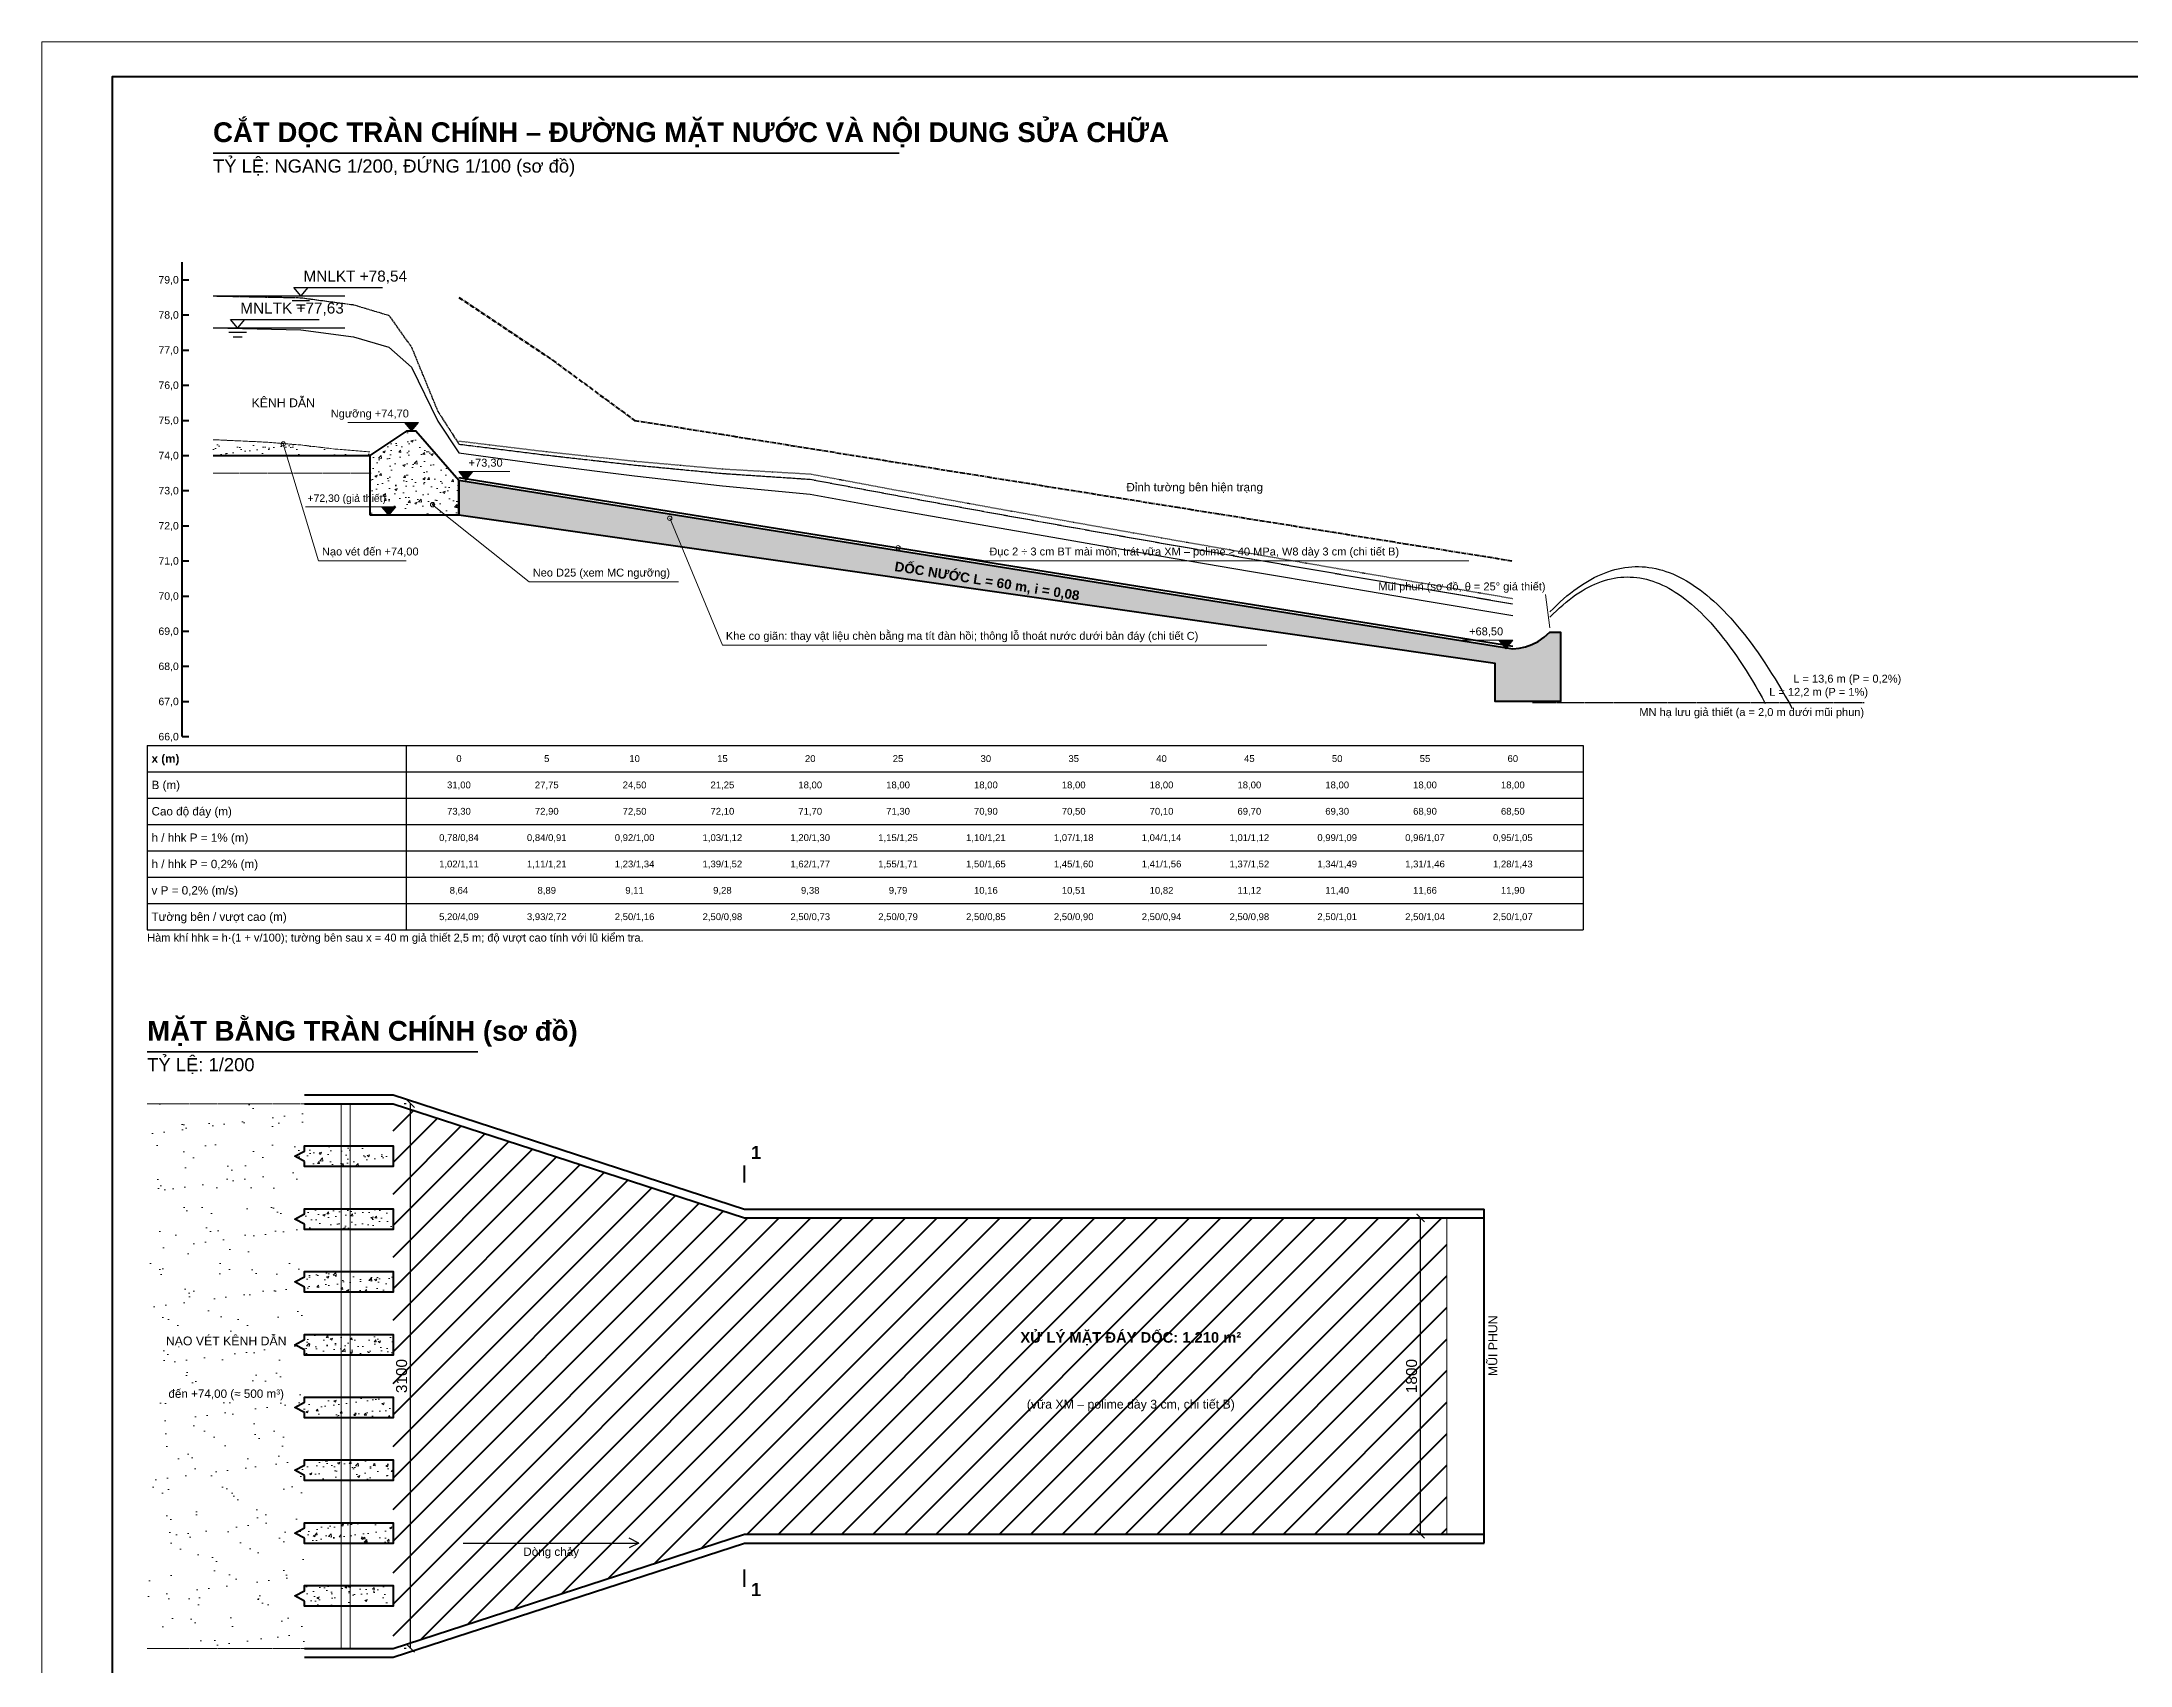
# Model space of a CAD drawing. Header units: millimetres. Extents: x 0 to 1189, y 0 to 841.
# Drawn here: x 0 to 594, y 379 to 841 of the extents above; entities that cross this region are included whole.
import ezdxf
from ezdxf.enums import TextEntityAlignment as Align

# ---------------------------------------------------------------- set-up
doc = ezdxf.new("R2010")
doc.units = ezdxf.units.MM
for name, pattern in [('DASHDOT', [3.556, 2.54, -0.508, 0, -0.508]), ('DASHED', [1.524, 1.27, -0.254]), ('DOT', [0.508, 0, -0.508])]:
    doc.linetypes.add(name, pattern=pattern)
for name, color, linetype, lineweight in [('BANG', 7, 'CONTINUOUS', 25), ('CHU', 7, 'CONTINUOUS', 25), ('CHU_DAM', 7, 'CONTINUOUS', 35), ('HATCH', 8, 'CONTINUOUS', 13), ('KHUNG', 7, 'CONTINUOUS', 50), ('KICH_THUOC', 3, 'CONTINUOUS', 18), ('NET_CHINH', 7, 'CONTINUOUS', 50), ('NET_MANH', 8, 'CONTINUOUS', 18), ('NUOC', 5, 'CONTINUOUS', 25), ('SUA_CHUA', 1, 'CONTINUOUS', 50)]:
    doc.layers.add(name, color=color, linetype=linetype, lineweight=lineweight)
doc.styles.add('VN', font='arial.ttf')
doc.styles.add('VN_DAM', font='arialbd.ttf')
doc.dimstyles.new('KT', dxfattribs={"dimtxt": 2.5, "dimasz": 1.8, "dimexe": 1.5, "dimexo": 1, "dimgap": 0.8, "dimtad": 1, "dimdec": 0, "dimtxsty": 'VN', "dimblk": 'ARCHTICK', "dimcen": 2.5, "dimclrd": 3, "dimclre": 3, "dimclrt": 7, "dimazin": 3, "dimtfac": 1, "dimtmove": 0, "dimatfit": 3})

# ---------------------------------------------------------------- blocks, each defined once
blk = doc.blocks.new('_ARCHTICK')
at = {"color": 0, "linetype": 'BYBLOCK', "const_width": 0.15}
blk.add_lwpolyline([(-0.5, -0.5), (0.5, 0.5)], dxfattribs=at)

msp = doc.modelspace()

# ---------------------------------------------------------------- hatches: boundary and pattern name
at = {"layer": 'HATCH'}
h = msp.add_hatch(dxfattribs=at)
h.set_pattern_fill('AR-SAND', scale=0.1)
h.paths.add_polyline_path([(48.75, 723.27), (48.75, 727.77), (63.75, 727.07), (73.75, 726.27), (83.75, 725.07), (93.5, 724.27), (93.5, 723.27)])
h = msp.add_hatch(dxfattribs=at)
h.set_pattern_fill('AR-CONC', scale=0.0375)
h.paths.add_polyline_path([(93.5, 706.27), (93.5, 723.27), (104, 730.27), (106.5, 730.27), (118.75, 716.27), (118.75, 706.27)])
h = msp.add_hatch(dxfattribs=at)
h.set_pattern_fill('AR-CONC', scale=0.0375)
h.paths.add_polyline_path([(118.75, 716.27), (418.75, 668.27), (420.566, 668.402), (422.373, 668.798), (424.161, 669.455), (425.92, 670.371), (427.641, 671.539), (429.315, 672.955), (432.315, 672.955), (432.315, 653.27), (413.75, 653.27), (413.75, 664.07), (118.75, 706.27)])
h = msp.add_hatch(dxfattribs=at)
h.set_pattern_fill('AR-SAND', scale=0.25)
h.paths.add_polyline_path([(30, 383.79), (74.75, 383.79), (74.75, 538.79), (30, 538.79)])
h = msp.add_hatch(dxfattribs=at)
h.set_pattern_fill('AR-CONC', scale=0.0375)
h.paths.add_polyline_path([(74.75, 522.384), (72, 523.853), (74.75, 525.321), (74.75, 526.79), (100, 526.79), (100, 520.915), (74.75, 520.915)])
h = msp.add_hatch(dxfattribs=at)
h.set_pattern_fill('AR-CONC', scale=0.0375)
h.paths.add_polyline_path([(74.75, 504.509), (72, 505.978), (74.75, 507.446), (74.75, 508.915), (100, 508.915), (100, 503.04), (74.75, 503.04)])
h = msp.add_hatch(dxfattribs=at)
h.set_pattern_fill('AR-CONC', scale=0.0375)
h.paths.add_polyline_path([(74.75, 486.634), (72, 488.103), (74.75, 489.571), (74.75, 491.04), (100, 491.04), (100, 485.165), (74.75, 485.165)])
h = msp.add_hatch(dxfattribs=at)
h.set_pattern_fill('AR-CONC', scale=0.0375)
h.paths.add_polyline_path([(74.75, 468.759), (72, 470.228), (74.75, 471.696), (74.75, 473.165), (100, 473.165), (100, 467.29), (74.75, 467.29)])
h = msp.add_hatch(dxfattribs=at)
h.set_pattern_fill('AR-CONC', scale=0.0375)
h.paths.add_polyline_path([(74.75, 450.884), (72, 452.353), (74.75, 453.821), (74.75, 455.29), (100, 455.29), (100, 449.415), (74.75, 449.415)])
h = msp.add_hatch(dxfattribs=at)
h.set_pattern_fill('AR-CONC', scale=0.0375)
h.paths.add_polyline_path([(74.75, 433.009), (72, 434.478), (74.75, 435.946), (74.75, 437.415), (100, 437.415), (100, 431.54), (74.75, 431.54)])
h = msp.add_hatch(dxfattribs=at)
h.set_pattern_fill('AR-CONC', scale=0.0375)
h.paths.add_polyline_path([(74.75, 415.134), (72, 416.603), (74.75, 418.071), (74.75, 419.54), (100, 419.54), (100, 413.665), (74.75, 413.665)])
h = msp.add_hatch(dxfattribs=at)
h.set_pattern_fill('AR-CONC', scale=0.0375)
h.paths.add_polyline_path([(74.75, 397.259), (72, 398.728), (74.75, 400.196), (74.75, 401.665), (100, 401.665), (100, 395.79), (74.75, 395.79)])
at = {"layer": 'NET_MANH'}
h = msp.add_hatch(color=7, dxfattribs=at)
h.dxf.hatch_style = 1
h.paths.add_polyline_path([(105.25, 730.27), (103.25, 732.67), (107.25, 732.67)])
h = msp.add_hatch(color=7, dxfattribs=at)
h.dxf.hatch_style = 1
h.paths.add_polyline_path([(120.75, 716.27), (118.75, 718.67), (122.75, 718.67)])
h = msp.add_hatch(color=7, dxfattribs=at)
h.dxf.hatch_style = 1
h.paths.add_polyline_path([(98.75, 706.27), (96.75, 708.67), (100.75, 708.67)])
h = msp.add_hatch(color=7, dxfattribs=at)
h.dxf.hatch_style = 1
h.paths.add_polyline_path([(416.75, 668.27), (414.75, 670.67), (418.75, 670.67)])
at = {"layer": 'SUA_CHUA'}
h = msp.add_hatch(dxfattribs=at)
h.set_pattern_fill('ANSI31', color=1, scale=2)
h.paths.add_polyline_path([(100, 538.79), (200, 506.29), (400, 506.29), (400, 416.29), (200, 416.29), (100, 383.79)])

# ---------------------------------------------------------------- linework, layer by layer
at = {"layer": 'BANG'}
for p, q in [((30, 640.77), (438.75, 640.77)), ((30, 640.77), (30, 588.27)), ((103.75, 640.77), (103.75, 588.27)), ((438.75, 640.77), (438.75, 588.27)), ((30, 633.27), (438.75, 633.27)), ((30, 625.77), (438.75, 625.77)), ((30, 618.27), (438.75, 618.27)), ((30, 610.77), (438.75, 610.77)), ((30, 603.27), (438.75, 603.27)), ((30, 595.77), (438.75, 595.77)), ((30, 588.27), (438.75, 588.27))]:
    msp.add_line(p, q, dxfattribs=at)
at = {"layer": 'CHU_DAM'}
for p, q in [((48.75, 809.27), (244.05, 809.27)), ((30, 553.54), (124.162, 553.54))]:
    msp.add_line(p, q, dxfattribs=at)
at = {"layer": 'KHUNG'}
msp.add_lwpolyline([(20, 10), (1179, 10), (1179, 831), (20, 831)], close=True, dxfattribs=at)
at = {"layer": 'NET_CHINH'}
for p, q in [((40, 643.27), (40, 778.27)), ((40, 773.27), (41.875, 773.27)), ((40, 763.27), (41.875, 763.27)), ((40, 753.27), (41.875, 753.27)), ((40, 743.27), (41.875, 743.27)), ((40, 733.27), (41.875, 733.27)), ((40, 723.27), (41.875, 723.27)), ((48.75, 723.27), (93.5, 723.27)), ((40, 713.27), (41.875, 713.27)), ((40, 703.27), (41.875, 703.27)), ((40, 693.27), (41.875, 693.27)), ((40, 683.27), (41.875, 683.27)), ((40, 673.27), (41.875, 673.27)), ((40, 663.27), (41.875, 663.27)), ((40, 653.27), (41.875, 653.27)), ((40, 643.27), (41.875, 643.27)), ((410.565, 413.79), (410.565, 508.79))]:
    msp.add_line(p, q, dxfattribs=at)
at = {"layer": 'NET_CHINH', "linetype": 'DASHDOT', "ltscale": 0.5}
msp.add_lwpolyline([(118.75, 768.27), (143.75, 751.57), (168.75, 733.27), (418.75, 693.27)], dxfattribs=at)
at = {"layer": 'NET_CHINH'}
for points in [[(93.5, 706.27), (93.5, 723.27), (104, 730.27), (106.5, 730.27), (118.75, 716.27), (118.75, 706.27)], [(118.75, 716.27), (418.75, 668.27), (420.566, 668.402), (422.373, 668.798), (424.161, 669.455), (425.92, 670.371), (427.641, 671.539), (429.315, 672.955), (432.315, 672.955), (432.315, 653.27), (413.75, 653.27), (413.75, 664.07), (118.75, 706.27)], [(74.75, 522.384), (72, 523.853), (74.75, 525.321), (74.75, 526.79), (100, 526.79), (100, 520.915), (74.75, 520.915)], [(74.75, 504.509), (72, 505.978), (74.75, 507.446), (74.75, 508.915), (100, 508.915), (100, 503.04), (74.75, 503.04)], [(74.75, 486.634), (72, 488.103), (74.75, 489.571), (74.75, 491.04), (100, 491.04), (100, 485.165), (74.75, 485.165)], [(74.75, 468.759), (72, 470.228), (74.75, 471.696), (74.75, 473.165), (100, 473.165), (100, 467.29), (74.75, 467.29)], [(74.75, 450.884), (72, 452.353), (74.75, 453.821), (74.75, 455.29), (100, 455.29), (100, 449.415), (74.75, 449.415)], [(74.75, 433.009), (72, 434.478), (74.75, 435.946), (74.75, 437.415), (100, 437.415), (100, 431.54), (74.75, 431.54)], [(74.75, 415.134), (72, 416.603), (74.75, 418.071), (74.75, 419.54), (100, 419.54), (100, 413.665), (74.75, 413.665)], [(74.75, 397.259), (72, 398.728), (74.75, 400.196), (74.75, 401.665), (100, 401.665), (100, 395.79), (74.75, 395.79)]]:
    msp.add_lwpolyline(points, close=True, dxfattribs=at)
for points in [[(74.75, 541.29), (100, 541.29), (200, 508.79), (400, 508.79), (410.565, 508.79)], [(74.75, 538.79), (100, 538.79), (200, 506.29), (400, 506.29), (410.565, 506.29)], [(74.75, 383.79), (100, 383.79), (200, 416.29), (400, 416.29), (410.565, 416.29)], [(74.75, 381.29), (100, 381.29), (200, 413.79), (400, 413.79), (410.565, 413.79)]]:
    msp.add_lwpolyline(points, dxfattribs=at)
at = {"layer": 'NET_CHINH', "const_width": 0.5}
for points in [[(200, 521.29), (200, 516.29)], [(200, 401.29), (200, 406.29)]]:
    msp.add_lwpolyline(points, dxfattribs=at)
at = {"layer": 'NET_MANH'}
for p, q in [((107.25, 732.67), (87.115, 732.67)), ((68.75, 726.57), (78.75, 693.27)), ((118.75, 718.67), (133.25, 718.67)), ((100.75, 708.67), (75.035, 708.67)), ((111.25, 709.27), (138.75, 687.27)), ((178.75, 705.42), (193.75, 669.27)), ((243.75, 697.02), (268.75, 693.27)), ((78.75, 693.27), (103.75, 693.27)), ((268.75, 693.27), (406.25, 693.27)), ((138.75, 687.27), (181.25, 687.27)), ((429.315, 674.205), (428.065, 683.705)), ((193.75, 669.27), (348.75, 669.27)), ((418.75, 670.67), (404.25, 670.67)), ((85.25, 383.79), (85.25, 538.79)), ((87.75, 383.79), (87.75, 538.79)), ((400, 416.29), (400, 506.29))]:
    msp.add_line(p, q, dxfattribs=at)
at = {"layer": 'NET_MANH', "linetype": 'DASHED', "ltscale": 0.375}
for p, q in [((48.75, 718.27), (93.5, 718.27)), ((30, 538.79), (74.75, 538.79)), ((30, 383.79), (74.75, 383.79))]:
    msp.add_line(p, q, dxfattribs=at)
at = {"layer": 'NET_MANH'}
for points in [[(0, 0), (1189, 0), (1189, 841), (0, 841)], [(105.25, 730.27), (103.25, 732.67), (107.25, 732.67)], [(120.75, 716.27), (118.75, 718.67), (122.75, 718.67)], [(98.75, 706.27), (96.75, 708.67), (100.75, 708.67)], [(416.75, 668.27), (414.75, 670.67), (418.75, 670.67)]]:
    msp.add_lwpolyline(points, close=True, dxfattribs=at)
at = {"layer": 'NET_MANH', "linetype": 'DASHED', "ltscale": 0.375}
msp.add_lwpolyline([(48.75, 727.77), (63.75, 727.07), (73.75, 726.27), (83.75, 725.07), (93.5, 724.27)], dxfattribs=at)
at = {"layer": 'NET_MANH'}
for centre in [(68.75, 726.57), (111.25, 709.27), (178.75, 705.42), (243.75, 697.02)]:
    msp.add_circle(centre, 0.625, dxfattribs=at)
at = {"layer": 'NUOC'}
for p, q in [((48.75, 768.67), (86.25, 768.67)), ((71.25, 767.42), (76.25, 767.42)), ((71.75, 771.07), (97, 771.07)), ((53.75, 761.97), (79, 761.97)), ((72.5, 766.17), (75, 766.17)), ((48.75, 759.57), (86.25, 759.57)), ((53.25, 758.32), (58.25, 758.32)), ((54.5, 757.07), (57, 757.07)), ((120, 413.79), (170, 413.79)), ((170, 413.79), (167.175, 415.126)), ((170, 413.79), (167.175, 412.454))]:
    msp.add_line(p, q, dxfattribs=at)
at = {"layer": 'NUOC', "linetype": 'DASHED', "ltscale": 0.375}
msp.add_line((424.315, 652.955), (518.75, 652.955), dxfattribs=at)
at = {"layer": 'NUOC', "color": 1, "linetype": 'DASHED', "ltscale": 0.375}
msp.add_lwpolyline([(48.75, 768.67), (73.75, 768.17), (88.75, 766.17), (98.75, 763.17), (105.25, 754.078), (112.75, 735.79), (118.75, 726.5), (143.75, 723.38), (168.75, 720.55), (193.75, 718.17), (218.75, 716.5), (243.75, 711.82), (268.75, 707.25), (293.75, 702.76), (318.75, 698.34), (343.75, 693.96), (368.75, 689.63), (393.75, 685.33), (418.75, 681.06)], dxfattribs=at)
at = {"layer": 'NUOC'}
for points in [[(73.75, 768.67), (71.75, 771.07), (75.75, 771.07)], [(55.75, 759.57), (53.75, 761.97), (57.75, 761.97)]]:
    msp.add_lwpolyline(points, close=True, dxfattribs=at)
at = {"layer": 'NUOC', "color": 5, "linetype": 'CONTINUOUS', "ltscale": 0.375}
msp.add_lwpolyline([(48.75, 759.57), (73.75, 759.07), (88.75, 757.07), (98.75, 754.07), (105.25, 748.436), (112.75, 733.06), (118.75, 724.04), (143.75, 720.65), (168.75, 717.47), (193.75, 714.62), (218.75, 712.25), (243.75, 707.74), (268.75, 703.32), (293.75, 698.96), (318.75, 694.64), (343.75, 690.37), (368.75, 686.13), (393.75, 681.92), (418.75, 677.73)], dxfattribs=at)
at = {"layer": 'NUOC', "color": 1, "linetype": 'DOT', "ltscale": 0.375}
msp.add_lwpolyline([(118.75, 727.39), (143.75, 724.36), (168.75, 721.67), (193.75, 719.46), (218.75, 718.02), (243.75, 713.34), (268.75, 708.77), (293.75, 704.29), (318.75, 699.86), (343.75, 695.49), (368.75, 691.15), (393.75, 686.85), (418.75, 682.59)], dxfattribs=at)
at = {"layer": 'NUOC', "color": 1}
msp.add_lwpolyline([(429.315, 678.75), (430.286, 679.737), (431.257, 680.684), (432.228, 681.592), (433.199, 682.461), (434.17, 683.291), (435.141, 684.081), (436.112, 684.832), (437.083, 685.544), (438.054, 686.217), (439.025, 686.85), (439.996, 687.444), (440.967, 687.999), (441.938, 688.515), (442.909, 688.991), (443.88, 689.429), (444.851, 689.826), (445.822, 690.185), (446.793, 690.505), (447.764, 690.785), (448.735, 691.026), (449.706, 691.228), (450.677, 691.39), (451.648, 691.513), (452.619, 691.597), (453.59, 691.642), (454.561, 691.648), (455.532, 691.614), (456.503, 691.541), (457.474, 691.429), (458.445, 691.278), (459.416, 691.087), (460.387, 690.857), (461.358, 690.588), (462.329, 690.28), (463.3, 689.932), (464.271, 689.545), (465.242, 689.119), (466.213, 688.654), (467.184, 688.149), (468.155, 687.605), (469.126, 687.022), (470.097, 686.4), (471.068, 685.738), (472.039, 685.038), (473.01, 684.298), (473.981, 683.518), (474.952, 682.7), (475.923, 681.842), (476.894, 680.945), (477.865, 680.009), (478.836, 679.033), (479.807, 678.019), (480.777, 676.965), (481.748, 675.872), (482.719, 674.739), (483.69, 673.568), (484.661, 672.357), (485.632, 671.107), (486.603, 669.817), (487.574, 668.489), (488.545, 667.121), (489.516, 665.714), (490.487, 664.267), (491.458, 662.782), (492.429, 661.257), (493.4, 659.693), (494.371, 658.09), (495.342, 656.447), (496.313, 654.765), (497.284, 653.044), (498.255, 651.284)], dxfattribs=at)
at = {"layer": 'NUOC', "color": 5}
msp.add_lwpolyline([(429.315, 677.241), (430.231, 678.17), (431.146, 679.06), (432.061, 679.91), (432.976, 680.721), (433.891, 681.492), (434.806, 682.225), (435.721, 682.918), (436.636, 683.572), (437.551, 684.187), (438.467, 684.762), (439.382, 685.298), (440.297, 685.795), (441.212, 686.253), (442.127, 686.672), (443.042, 687.051), (443.957, 687.391), (444.872, 687.692), (445.787, 687.953), (446.703, 688.176), (447.618, 688.359), (448.533, 688.503), (449.448, 688.607), (450.363, 688.673), (451.278, 688.699), (452.193, 688.686), (453.108, 688.633), (454.023, 688.542), (454.938, 688.411), (455.854, 688.241), (456.769, 688.032), (457.684, 687.783), (458.599, 687.495), (459.514, 687.168), (460.429, 686.802), (461.344, 686.396), (462.259, 685.952), (463.174, 685.468), (464.09, 684.944), (465.005, 684.382), (465.92, 683.78), (466.835, 683.139), (467.75, 682.459), (468.665, 681.74), (469.58, 680.981), (470.495, 680.183), (471.41, 679.346), (472.326, 678.47), (473.241, 677.554), (474.156, 676.599), (475.071, 675.605), (475.986, 674.572), (476.901, 673.499), (477.816, 672.387), (478.731, 671.236), (479.646, 670.046), (480.562, 668.816), (481.477, 667.548), (482.392, 666.239), (483.307, 664.892), (484.222, 663.506), (485.137, 662.08), (486.052, 660.615), (486.967, 659.111), (487.882, 657.567), (488.797, 655.985), (489.713, 654.363), (490.628, 652.701)], dxfattribs=at)
at = {"layer": 'SUA_CHUA'}
msp.add_lwpolyline([(118.75, 717.02), (418.75, 669.02)], dxfattribs=at)

# ---------------------------------------------------------------- texts
at = {"layer": 'CHU', "style": 'VN'}
for s, height, p in [('TỶ LỆ: NGANG 1/200, ĐỨNG 1/100 (sơ đồ)', 3.75, (48.75, 802.645)), ('MNLKT +78,54', 3.125, (74.5, 771.82)), ('MNLTK +77,63', 3.125, (56.5, 762.72)), ('+73,30', 2.25, (121.5, 719.42)), ('Đỉnh tường bên hiện trạng', 2.375, (308.75, 712.37)), ('Nạo vét đến +74,00', 2.25, (79.75, 694.145)), ('Đục 2 ÷ 3 cm BT mài mòn, trát vữa XM – polime ≥ 40 MPa, W8 dày 3 cm (chi tiết B)', 2.25, (269.75, 694.145)), ('Neo D25 (xem MC ngưỡng)', 2.25, (139.75, 688.145)), ('Khe co giãn: thay vật liệu chèn bằng ma tít đàn hồi; thông lỗ thoát nước dưới bản đáy (chi tiết C)', 2.25, (194.75, 670.145)), ('Hàm khí hhk = h·(1 + v/100); tường bên sau x = 40 m giả thiết 2,5 m; độ vượt cao tính với lũ kiểm tra.', 2.25, (30, 584.27)), ('TỶ LỆ: 1/200', 3.75, (30, 546.915))]:
    msp.add_text(s, height=height, dxfattribs=at).set_placement(p, align=Align.BOTTOM_LEFT)
for s, p in [('79,0', (39, 773.27)), ('78,0', (39, 763.27)), ('77,0', (39, 753.27)), ('76,0', (39, 743.27)), ('75,0', (39, 733.27)), ('74,0', (39, 723.27)), ('73,0', (39, 713.27)), ('72,0', (39, 703.27)), ('71,0', (39, 693.27)), ('70,0', (39, 683.27)), ('69,0', (39, 673.27)), ('68,0', (39, 663.27)), ('67,0', (39, 653.27)), ('66,0', (39, 643.27))]:
    msp.add_text(s, height=2.125, dxfattribs=at).set_placement(p, align=Align.MIDDLE_RIGHT)
msp.add_text('KÊNH DẪN', height=2.5, dxfattribs=at).set_placement((68.75, 736.27), align=Align.BOTTOM_CENTER)
for s, height, p in [('Ngưỡng +74,70', 2.25, (104.5, 733.42)), ('+72,30 (giả thiết)', 2.125, (98, 709.42)), ('Mũi phun (sơ đồ, θ = 25° giả thiết)', 2.25, (428.065, 684.205)), ('+68,50', 2.25, (416, 671.42))]:
    msp.add_text(s, height=height, dxfattribs=at).set_placement(p, align=Align.BOTTOM_RIGHT)
for s, height, p in [('0', 1.938, (118.75, 637.02)), ('5', 1.938, (143.75, 637.02)), ('10', 1.9375, (168.75, 637.02)), ('15', 1.9375, (193.75, 637.02)), ('20', 1.9375, (218.75, 637.02)), ('25', 1.9375, (243.75, 637.02)), ('30', 1.9375, (268.75, 637.02)), ('35', 1.9375, (293.75, 637.02)), ('40', 1.9375, (318.75, 637.02)), ('45', 1.9375, (343.75, 637.02)), ('50', 1.9375, (368.75, 637.02)), ('55', 1.9375, (393.75, 637.02)), ('60', 1.9375, (418.75, 637.02)), ('31,00', 1.9375, (118.75, 629.52)), ('27,75', 1.9375, (143.75, 629.52)), ('24,50', 1.9375, (168.75, 629.52)), ('21,25', 1.9375, (193.75, 629.52)), ('18,00', 1.9375, (218.75, 629.52)), ('18,00', 1.9375, (243.75, 629.52)), ('18,00', 1.9375, (268.75, 629.52)), ('18,00', 1.9375, (293.75, 629.52)), ('18,00', 1.9375, (318.75, 629.52)), ('18,00', 1.9375, (343.75, 629.52)), ('18,00', 1.9375, (368.75, 629.52)), ('18,00', 1.9375, (393.75, 629.52)), ('18,00', 1.9375, (418.75, 629.52)), ('73,30', 1.9375, (118.75, 622.02)), ('72,90', 1.9375, (143.75, 622.02)), ('72,50', 1.9375, (168.75, 622.02)), ('72,10', 1.9375, (193.75, 622.02)), ('71,70', 1.9375, (218.75, 622.02)), ('71,30', 1.9375, (243.75, 622.02)), ('70,90', 1.9375, (268.75, 622.02)), ('70,50', 1.9375, (293.75, 622.02)), ('70,10', 1.9375, (318.75, 622.02)), ('69,70', 1.9375, (343.75, 622.02)), ('69,30', 1.9375, (368.75, 622.02)), ('68,90', 1.9375, (393.75, 622.02)), ('68,50', 1.9375, (418.75, 622.02)), ('0,78/0,84', 1.9375, (118.75, 614.52)), ('0,84/0,91', 1.9375, (143.75, 614.52)), ('0,92/1,00', 1.9375, (168.75, 614.52)), ('1,03/1,12', 1.9375, (193.75, 614.52)), ('1,20/1,30', 1.9375, (218.75, 614.52)), ('1,15/1,25', 1.9375, (243.75, 614.52)), ('1,10/1,21', 1.9375, (268.75, 614.52)), ('1,07/1,18', 1.9375, (293.75, 614.52)), ('1,04/1,14', 1.9375, (318.75, 614.52)), ('1,01/1,12', 1.9375, (343.75, 614.52)), ('0,99/1,09', 1.9375, (368.75, 614.52)), ('0,96/1,07', 1.9375, (393.75, 614.52)), ('0,95/1,05', 1.9375, (418.75, 614.52)), ('1,02/1,11', 1.9375, (118.75, 607.02)), ('1,11/1,21', 1.9375, (143.75, 607.02)), ('1,23/1,34', 1.9375, (168.75, 607.02)), ('1,39/1,52', 1.9375, (193.75, 607.02)), ('1,62/1,77', 1.9375, (218.75, 607.02)), ('1,55/1,71', 1.9375, (243.75, 607.02)), ('1,50/1,65', 1.9375, (268.75, 607.02)), ('1,45/1,60', 1.9375, (293.75, 607.02)), ('1,41/1,56', 1.9375, (318.75, 607.02)), ('1,37/1,52', 1.9375, (343.75, 607.02)), ('1,34/1,49', 1.9375, (368.75, 607.02)), ('1,31/1,46', 1.9375, (393.75, 607.02)), ('1,28/1,43', 1.9375, (418.75, 607.02)), ('8,64', 1.9375, (118.75, 599.52)), ('8,89', 1.9375, (143.75, 599.52)), ('9,11', 1.9375, (168.75, 599.52)), ('9,28', 1.9375, (193.75, 599.52)), ('9,38', 1.9375, (218.75, 599.52)), ('9,79', 1.9375, (243.75, 599.52)), ('10,16', 1.9375, (268.75, 599.52)), ('10,51', 1.9375, (293.75, 599.52)), ('10,82', 1.9375, (318.75, 599.52)), ('11,12', 1.9375, (343.75, 599.52)), ('11,40', 1.9375, (368.75, 599.52)), ('11,66', 1.9375, (393.75, 599.52)), ('11,90', 1.9375, (418.75, 599.52)), ('5,20/4,09', 1.9375, (118.75, 592.02)), ('3,93/2,72', 1.9375, (143.75, 592.02)), ('2,50/1,16', 1.9375, (168.75, 592.02)), ('2,50/0,98', 1.9375, (193.75, 592.02)), ('2,50/0,73', 1.9375, (218.75, 592.02)), ('2,50/0,79', 1.9375, (243.75, 592.02)), ('2,50/0,85', 1.9375, (268.75, 592.02)), ('2,50/0,90', 1.9375, (293.75, 592.02)), ('2,50/0,94', 1.9375, (318.75, 592.02)), ('2,50/0,98', 1.9375, (343.75, 592.02)), ('2,50/1,01', 1.9375, (368.75, 592.02)), ('2,50/1,04', 1.9375, (393.75, 592.02)), ('2,50/1,07', 1.9375, (418.75, 592.02)), ('NẠO VÉT KÊNH DẪN', 2.5, (52.5, 471.29)), ('đến +74,00 (≈ 500 m³)', 2.375, (52.5, 456.29)), ('(vữa XM – polime dày 3 cm, chi tiết B)', 2.5, (310, 453.29))]:
    msp.add_text(s, height=height, dxfattribs=at).set_placement(p, align=Align.MIDDLE_CENTER)
for s, p in [('B (m)', (31.25, 629.52)), ('Cao độ đáy (m)', (31.25, 622.02)), ('h / hhk P = 1% (m)', (31.25, 614.52)), ('h / hhk P = 0,2% (m)', (31.25, 607.02)), ('v P = 0,2% (m/s)', (31.25, 599.52)), ('Tường bên / vượt cao (m)', (31.25, 592.02))]:
    msp.add_text(s, height=2.375, dxfattribs=at).set_placement(p, align=Align.MIDDLE_LEFT)
msp.add_text('MŨI PHUN', height=2.5, rotation=90, dxfattribs=at).set_placement((413.065, 461.29), align=Align.MIDDLE_LEFT)
at = {"layer": 'CHU_DAM', "style": 'VN_DAM'}
for s, height, p in [('CẮT DỌC TRÀN CHÍNH – ĐƯỜNG MẶT NƯỚC VÀ NỘI DUNG SỬA CHỮA', 5.625, (48.75, 810.77)), ('MẶT BẰNG TRÀN CHÍNH (sơ đồ)', 5.625, (30, 555.04)), ('1', 3.75, (201.875, 521.915)), ('1', 3.75, (201.875, 397.54))]:
    msp.add_text(s, height=height, dxfattribs=at).set_placement(p, align=Align.BOTTOM_LEFT)
msp.add_text('DỐC NƯỚC L = 60 m, i = 0,08', height=2.75, rotation=-9.090277, dxfattribs=at).set_placement((268.75, 685.395), align=Align.BOTTOM_CENTER)
msp.add_text('x (m)', height=2.375, dxfattribs=at).set_placement((31.25, 637.02), align=Align.MIDDLE_LEFT)
msp.add_text('XỬ LÝ MẶT ĐÁY DỐC: 1.210 m²', height=3, dxfattribs=at).set_placement((310, 472.29), align=Align.MIDDLE_CENTER)
at = {"layer": 'NUOC', "style": 'VN'}
for s, p in [('L = 13,6 m (P = 0,2%)', (498.58, 657.955)), ('L = 12,2 m (P = 1%)', (491.74, 654.205))]:
    msp.add_text(s, height=2.25, dxfattribs=at).set_placement(p, align=Align.BOTTOM_LEFT)
msp.add_text('MN hạ lưu giả thiết (a = 2,0 m dưới mũi phun)', height=2.25, dxfattribs=at).set_placement((518.75, 648.455), align=Align.BOTTOM_RIGHT)
msp.add_text('Dòng chảy', height=2.375, dxfattribs=at).set_placement((145, 409.415), align=Align.BOTTOM_CENTER)

# ---------------------------------------------------------------- dimensions: what is measured, and where the dimension line sits
at = {"layer": 'KICH_THUOC'}
for base, p1, p2 in [((105, 383.79), (105, 383.79), (105, 538.79)), ((392.5, 416.29), (392.5, 416.29), (392.5, 506.29))]:
    msp.add_linear_dim(base=base, p1=p1, p2=p2, angle=90, dimstyle='KT', override={"dimscale": 1.25, "dimtxt": 2.5, "dimlfac": 20}, dxfattribs=at).render()

doc.saveas('drawing.dxf')
